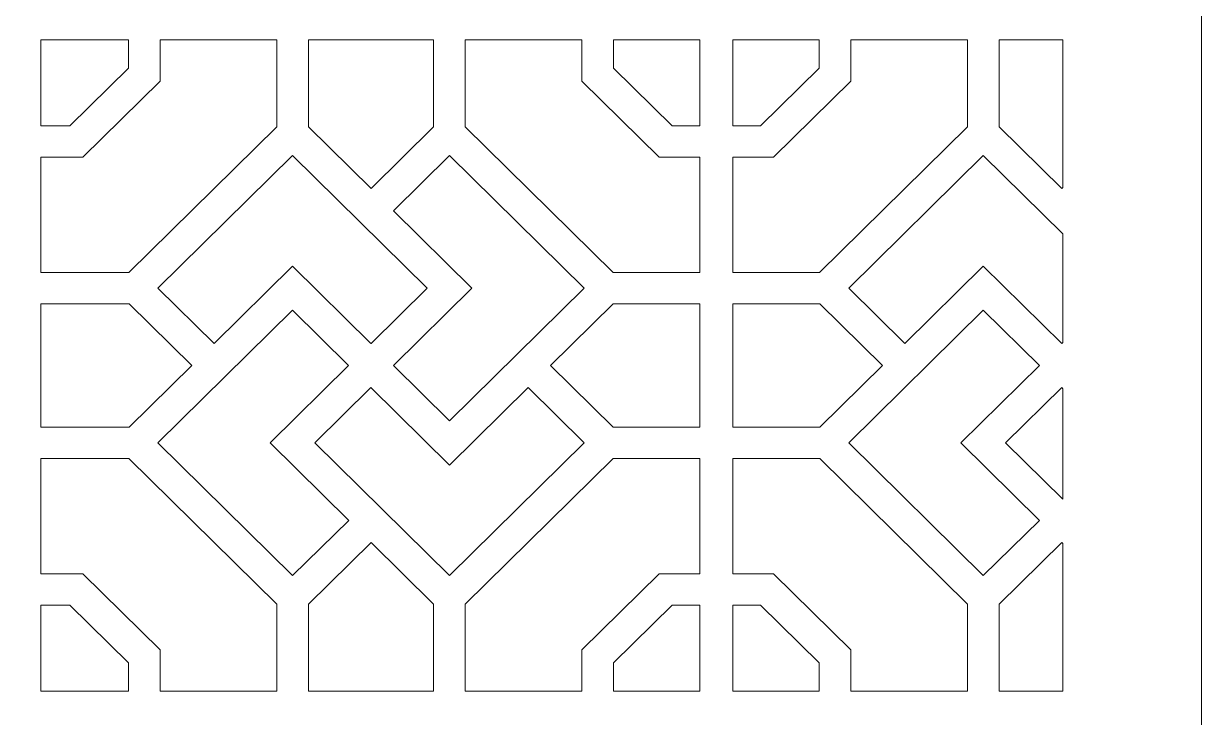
# Model space of a CAD drawing. Header units: centimetres. Extents: x 1.9 to 13.6, y -8.7 to 8.9.
# Drawn here: x 4.703 to 7.526, y 3.693 to 5.357 of the extents above; entities that cross this region are included whole.
import ezdxf

# ---------------------------------------------------------------- set-up
doc = ezdxf.new("R2010")
doc.units = ezdxf.units.CM
doc.header["$MEASUREMENT"] = 0
doc.layers.add('layer 1', color=7, linetype='Continuous')

msp = doc.modelspace()

# ---------------------------------------------------------------- linework, layer by layer
at = {"layer": 'layer 1', "color": 7, "lineweight": 9}
for points, knots in [([(1.88079, 8.91238), (1.88079, 8.91238), (7.52596, 8.91238), (7.52596, 8.91238), (7.52596, 8.91238), (7.52596, 8.91238), (7.52596, -8.68727), (7.52596, -8.68727), (7.52596, -8.68727), (7.52596, -8.68727), (1.88079, -8.68727), (1.88079, -8.68727), (1.88079, -8.68727), (1.88079, -8.68727), (1.88079, 8.91238), (1.88079, 8.91238)], [0, 0, 0, 0, 0.2, 0.2, 0.2, 0.2, 0.4, 0.4, 0.4, 0.4, 0.6, 0.6, 0.6, 0.6, 1, 1, 1, 1]), ([(4.84557, 5.03644), (4.84557, 5.03644), (4.74484, 5.03644), (4.74484, 5.03644), (4.74484, 5.03644), (4.74484, 5.03644), (4.74484, 4.7595), (4.74484, 4.7595), (4.74484, 4.7595), (4.74484, 4.7595), (4.95583, 4.7595), (4.95583, 4.7595), (4.95583, 4.7595), (4.95583, 4.7595), (5.31015, 5.10915), (5.31015, 5.10915), (5.31015, 5.10915), (5.31015, 5.10915), (5.31015, 5.31745), (5.31015, 5.31745), (5.31015, 5.31745), (5.31015, 5.31745), (5.03055, 5.31745), (5.03055, 5.31745), (5.03055, 5.31745), (5.03055, 5.31745), (5.03055, 5.21898), (5.03055, 5.21898), (5.03055, 5.21898), (5.03055, 5.21898), (4.84557, 5.03644), (4.84557, 5.03644)], [0, 0, 0, 0, 0.1111111, 0.1111111, 0.1111111, 0.1111111, 0.2222222, 0.2222222, 0.2222222, 0.2222222, 0.3333333, 0.3333333, 0.3333333, 0.3333333, 0.4444444, 0.4444444, 0.4444444, 0.4444444, 0.5555556, 0.5555556, 0.5555556, 0.5555556, 0.6666667, 0.6666667, 0.6666667, 0.6666667, 0.7777778, 0.7777778, 0.7777778, 0.7777778, 1, 1, 1, 1]), ([(4.74484, 5.11127), (4.74484, 5.11127), (4.81416, 5.11127), (4.81416, 5.11127), (4.81416, 5.11127), (4.81416, 5.11127), (4.95472, 5.24998), (4.95472, 5.24998), (4.95472, 5.24998), (4.95472, 5.24998), (4.95472, 5.31745), (4.95472, 5.31745), (4.95472, 5.31745), (4.95472, 5.31745), (4.74484, 5.31745), (4.74484, 5.31745), (4.74484, 5.31745), (4.74484, 5.31745), (4.74484, 5.11127), (4.74484, 5.11127)], [0, 0, 0, 0, 0.1666667, 0.1666667, 0.1666667, 0.1666667, 0.3333333, 0.3333333, 0.3333333, 0.3333333, 0.5, 0.5, 0.5, 0.5, 0.6666667, 0.6666667, 0.6666667, 0.6666667, 1, 1, 1, 1]), ([(5.38599, 5.31745), (5.38599, 5.31745), (5.38599, 5.10906), (5.38599, 5.10906), (5.38599, 5.10906), (5.38599, 5.10906), (5.53617, 4.96086), (5.53617, 4.96086), (5.53617, 4.96086), (5.53617, 4.96086), (5.68611, 5.10883), (5.68611, 5.10883), (5.68611, 5.10883), (5.68611, 5.10883), (5.68611, 5.31745), (5.68611, 5.31745), (5.68611, 5.31745), (5.68611, 5.31745), (5.38599, 5.31745), (5.38599, 5.31745)], [0, 0, 0, 0, 0.1666667, 0.1666667, 0.1666667, 0.1666667, 0.3333333, 0.3333333, 0.3333333, 0.3333333, 0.5, 0.5, 0.5, 0.5, 0.6666667, 0.6666667, 0.6666667, 0.6666667, 1, 1, 1, 1]), ([(6.32426, 4.7595), (6.32426, 4.7595), (6.32426, 5.03644), (6.32426, 5.03644), (6.32426, 5.03644), (6.32426, 5.03644), (6.22653, 5.03644), (6.22653, 5.03644), (6.22653, 5.03644), (6.22653, 5.03644), (6.04155, 5.21898), (6.04155, 5.21898), (6.04155, 5.21898), (6.04155, 5.21898), (6.04155, 5.31745), (6.04155, 5.31745), (6.04155, 5.31745), (6.04155, 5.31745), (5.76195, 5.31745), (5.76195, 5.31745), (5.76195, 5.31745), (5.76195, 5.31745), (5.76195, 5.10891), (5.76195, 5.10891), (5.76195, 5.10891), (5.76195, 5.10891), (6.11603, 4.7595), (6.11603, 4.7595), (6.11603, 4.7595), (6.11603, 4.7595), (6.32426, 4.7595), (6.32426, 4.7595)], [0, 0, 0, 0, 0.1111111, 0.1111111, 0.1111111, 0.1111111, 0.2222222, 0.2222222, 0.2222222, 0.2222222, 0.3333333, 0.3333333, 0.3333333, 0.3333333, 0.4444444, 0.4444444, 0.4444444, 0.4444444, 0.5555556, 0.5555556, 0.5555556, 0.5555556, 0.6666667, 0.6666667, 0.6666667, 0.6666667, 0.7777778, 0.7777778, 0.7777778, 0.7777778, 1, 1, 1, 1]), ([(6.32426, 5.11127), (6.32426, 5.11127), (6.32426, 5.31745), (6.32426, 5.31745), (6.32426, 5.31745), (6.32426, 5.31745), (6.11739, 5.31745), (6.11739, 5.31745), (6.11739, 5.31745), (6.11739, 5.31745), (6.11739, 5.24998), (6.11739, 5.24998), (6.11739, 5.24998), (6.11739, 5.24998), (6.25794, 5.11127), (6.25794, 5.11127), (6.25794, 5.11127), (6.25794, 5.11127), (6.32426, 5.11127), (6.32426, 5.11127)], [0, 0, 0, 0, 0.1666667, 0.1666667, 0.1666667, 0.1666667, 0.3333333, 0.3333333, 0.3333333, 0.3333333, 0.5, 0.5, 0.5, 0.5, 0.6666667, 0.6666667, 0.6666667, 0.6666667, 1, 1, 1, 1]), ([(6.4031, 5.31745), (6.4031, 5.31745), (6.4031, 5.11127), (6.4031, 5.11127), (6.4031, 5.11127), (6.4031, 5.11127), (6.46942, 5.11127), (6.46942, 5.11127), (6.46942, 5.11127), (6.46942, 5.11127), (6.60998, 5.24998), (6.60998, 5.24998), (6.60998, 5.24998), (6.60998, 5.24998), (6.60998, 5.31745), (6.60998, 5.31745), (6.60998, 5.31745), (6.60998, 5.31745), (6.4031, 5.31745), (6.4031, 5.31745)], [0, 0, 0, 0, 0.1666667, 0.1666667, 0.1666667, 0.1666667, 0.3333333, 0.3333333, 0.3333333, 0.3333333, 0.5, 0.5, 0.5, 0.5, 0.6666667, 0.6666667, 0.6666667, 0.6666667, 1, 1, 1, 1]), ([(6.4031, 5.03644), (6.4031, 5.03644), (6.4031, 4.7595), (6.4031, 4.7595), (6.4031, 4.7595), (6.4031, 4.7595), (6.6111, 4.7595), (6.6111, 4.7595), (6.6111, 4.7595), (6.6111, 4.7595), (6.96542, 5.10915), (6.96542, 5.10915), (6.96542, 5.10915), (6.96542, 5.10915), (6.96542, 5.31745), (6.96542, 5.31745), (6.96542, 5.31745), (6.96542, 5.31745), (6.68582, 5.31745), (6.68582, 5.31745), (6.68582, 5.31745), (6.68582, 5.31745), (6.68582, 5.21898), (6.68582, 5.21898), (6.68582, 5.21898), (6.68582, 5.21898), (6.50084, 5.03644), (6.50084, 5.03644), (6.50084, 5.03644), (6.50084, 5.03644), (6.4031, 5.03644), (6.4031, 5.03644)], [0, 0, 0, 0, 0.1111111, 0.1111111, 0.1111111, 0.1111111, 0.2222222, 0.2222222, 0.2222222, 0.2222222, 0.3333333, 0.3333333, 0.3333333, 0.3333333, 0.4444444, 0.4444444, 0.4444444, 0.4444444, 0.5555556, 0.5555556, 0.5555556, 0.5555556, 0.6666667, 0.6666667, 0.6666667, 0.6666667, 0.7777778, 0.7777778, 0.7777778, 0.7777778, 1, 1, 1, 1]), ([(7.19389, 5.31745), (7.19389, 5.31745), (7.04126, 5.31745), (7.04126, 5.31745), (7.04126, 5.31745), (7.04126, 5.31745), (7.04125, 5.10906), (7.04125, 5.10906), (7.04125, 5.10906), (7.04125, 5.10906), (7.19144, 4.96086), (7.19144, 4.96086), (7.19144, 4.96086), (7.19144, 4.96086), (7.19389, 4.96328), (7.19389, 4.96328), (7.19389, 4.96328), (7.19389, 4.96328), (7.19389, 5.31745), (7.19389, 5.31745)], [0, 0, 0, 0, 0.1666667, 0.1666667, 0.1666667, 0.1666667, 0.3333333, 0.3333333, 0.3333333, 0.3333333, 0.5, 0.5, 0.5, 0.5, 0.6666667, 0.6666667, 0.6666667, 0.6666667, 1, 1, 1, 1]), ([(5.53595, 4.58976), (5.53595, 4.58976), (5.53602, 4.58983), (5.53602, 4.58983), (5.53602, 4.58983), (5.53602, 4.58983), (5.53621, 4.58964), (5.53621, 4.58964), (5.53621, 4.58964), (5.53621, 4.58964), (5.67066, 4.72231), (5.67066, 4.72231), (5.67066, 4.72231), (5.67066, 4.72231), (5.34803, 5.04069), (5.34803, 5.04069), (5.34803, 5.04069), (5.34803, 5.04069), (5.0254, 4.72231), (5.0254, 4.72231), (5.0254, 4.72231), (5.0254, 4.72231), (5.15991, 4.58957), (5.15991, 4.58957), (5.15991, 4.58957), (5.15991, 4.58957), (5.34802, 4.77521), (5.34802, 4.77521), (5.34802, 4.77521), (5.34802, 4.77521), (5.53595, 4.58976), (5.53595, 4.58976)], [0, 0, 0, 0, 0.1111111, 0.1111111, 0.1111111, 0.1111111, 0.2222222, 0.2222222, 0.2222222, 0.2222222, 0.3333333, 0.3333333, 0.3333333, 0.3333333, 0.4444444, 0.4444444, 0.4444444, 0.4444444, 0.5555556, 0.5555556, 0.5555556, 0.5555556, 0.6666667, 0.6666667, 0.6666667, 0.6666667, 0.7777778, 0.7777778, 0.7777778, 0.7777778, 1, 1, 1, 1]), ([(5.58987, 4.53675), (5.58987, 4.53675), (5.58993, 4.5367), (5.58993, 4.5367), (5.58993, 4.5367), (5.58993, 4.5367), (5.58962, 4.53638), (5.58962, 4.53638), (5.58962, 4.53638), (5.58962, 4.53638), (5.72408, 4.4037), (5.72408, 4.4037), (5.72408, 4.4037), (5.72408, 4.4037), (6.04671, 4.72208), (6.04671, 4.72208), (6.04671, 4.72208), (6.04671, 4.72208), (5.72408, 5.04045), (5.72408, 5.04045), (5.72408, 5.04045), (5.72408, 5.04045), (5.5898, 4.90794), (5.5898, 4.90794), (5.5898, 4.90794), (5.5898, 4.90794), (5.7779, 4.72231), (5.7779, 4.72231), (5.7779, 4.72231), (5.7779, 4.72231), (5.58987, 4.53675), (5.58987, 4.53675)], [0, 0, 0, 0, 0.1111111, 0.1111111, 0.1111111, 0.1111111, 0.2222222, 0.2222222, 0.2222222, 0.2222222, 0.3333333, 0.3333333, 0.3333333, 0.3333333, 0.4444444, 0.4444444, 0.4444444, 0.4444444, 0.5555556, 0.5555556, 0.5555556, 0.5555556, 0.6666667, 0.6666667, 0.6666667, 0.6666667, 0.7777778, 0.7777778, 0.7777778, 0.7777778, 1, 1, 1, 1]), ([(7.19389, 4.8526), (7.19389, 4.8526), (7.0033, 5.04069), (7.0033, 5.04069), (7.0033, 5.04069), (7.0033, 5.04069), (6.68067, 4.72231), (6.68067, 4.72231), (6.68067, 4.72231), (6.68067, 4.72231), (6.81518, 4.58957), (6.81518, 4.58957), (6.81518, 4.58957), (6.81518, 4.58957), (7.00329, 4.77521), (7.00329, 4.77521), (7.00329, 4.77521), (7.00329, 4.77521), (7.19121, 4.58976), (7.19121, 4.58976), (7.19121, 4.58976), (7.19121, 4.58976), (7.19129, 4.58983), (7.19129, 4.58983), (7.19129, 4.58983), (7.19129, 4.58983), (7.19148, 4.58964), (7.19148, 4.58964), (7.19148, 4.58964), (7.19148, 4.58964), (7.19389, 4.59202), (7.19389, 4.59202), (7.19389, 4.59202), (7.19389, 4.59202), (7.19389, 4.8526), (7.19389, 4.8526)], [0, 0, 0, 0, 0.1, 0.1, 0.1, 0.1, 0.2, 0.2, 0.2, 0.2, 0.3, 0.3, 0.3, 0.3, 0.4, 0.4, 0.4, 0.4, 0.5, 0.5, 0.5, 0.5, 0.6, 0.6, 0.6, 0.6, 0.7, 0.7, 0.7, 0.7, 0.8, 0.8, 0.8, 0.8, 1, 1, 1, 1]), ([(5.10629, 4.53665), (5.10629, 4.53665), (4.95631, 4.68466), (4.95631, 4.68466), (4.95631, 4.68466), (4.95631, 4.68466), (4.74484, 4.68466), (4.74484, 4.68466), (4.74484, 4.68466), (4.74484, 4.68466), (4.74484, 4.38848), (4.74484, 4.38848), (4.74484, 4.38848), (4.74484, 4.38848), (4.95614, 4.38848), (4.95614, 4.38848), (4.95614, 4.38848), (4.95614, 4.38848), (5.10629, 4.53665), (5.10629, 4.53665)], [0, 0, 0, 0, 0.1666667, 0.1666667, 0.1666667, 0.1666667, 0.3333333, 0.3333333, 0.3333333, 0.3333333, 0.5, 0.5, 0.5, 0.5, 0.6666667, 0.6666667, 0.6666667, 0.6666667, 1, 1, 1, 1]), ([(5.48219, 4.53665), (5.48219, 4.53665), (5.48236, 4.53682), (5.48236, 4.53682), (5.48236, 4.53682), (5.48236, 4.53682), (5.34803, 4.66937), (5.34803, 4.66937), (5.34803, 4.66937), (5.34803, 4.66937), (5.0254, 4.35099), (5.0254, 4.35099), (5.0254, 4.35099), (5.0254, 4.35099), (5.34803, 4.03261), (5.34803, 4.03261), (5.34803, 4.03261), (5.34803, 4.03261), (5.48246, 4.16528), (5.48246, 4.16528), (5.48246, 4.16528), (5.48246, 4.16528), (5.2942, 4.35106), (5.2942, 4.35106), (5.2942, 4.35106), (5.2942, 4.35106), (5.48223, 4.53662), (5.48223, 4.53662), (5.48223, 4.53662), (5.48223, 4.53662), (5.48219, 4.53665), (5.48219, 4.53665)], [0, 0, 0, 0, 0.1111111, 0.1111111, 0.1111111, 0.1111111, 0.2222222, 0.2222222, 0.2222222, 0.2222222, 0.3333333, 0.3333333, 0.3333333, 0.3333333, 0.4444444, 0.4444444, 0.4444444, 0.4444444, 0.5555556, 0.5555556, 0.5555556, 0.5555556, 0.6666667, 0.6666667, 0.6666667, 0.6666667, 0.7777778, 0.7777778, 0.7777778, 0.7777778, 1, 1, 1, 1]), ([(6.32426, 4.38848), (6.32426, 4.38848), (6.32426, 4.68466), (6.32426, 4.68466), (6.32426, 4.68466), (6.32426, 4.68466), (6.11603, 4.68466), (6.11603, 4.68466), (6.11603, 4.68466), (6.11603, 4.68466), (5.96597, 4.53657), (5.96597, 4.53657), (5.96597, 4.53657), (5.96597, 4.53657), (6.11603, 4.38848), (6.11603, 4.38848), (6.11603, 4.38848), (6.11603, 4.38848), (6.32426, 4.38848), (6.32426, 4.38848)], [0, 0, 0, 0, 0.1666667, 0.1666667, 0.1666667, 0.1666667, 0.3333333, 0.3333333, 0.3333333, 0.3333333, 0.5, 0.5, 0.5, 0.5, 0.6666667, 0.6666667, 0.6666667, 0.6666667, 1, 1, 1, 1]), ([(6.4031, 4.68466), (6.4031, 4.68466), (6.4031, 4.38848), (6.4031, 4.38848), (6.4031, 4.38848), (6.4031, 4.38848), (6.61141, 4.38848), (6.61141, 4.38848), (6.61141, 4.38848), (6.61141, 4.38848), (6.76156, 4.53665), (6.76156, 4.53665), (6.76156, 4.53665), (6.76156, 4.53665), (6.61158, 4.68466), (6.61158, 4.68466), (6.61158, 4.68466), (6.61158, 4.68466), (6.4031, 4.68466), (6.4031, 4.68466)], [0, 0, 0, 0, 0.1666667, 0.1666667, 0.1666667, 0.1666667, 0.3333333, 0.3333333, 0.3333333, 0.3333333, 0.5, 0.5, 0.5, 0.5, 0.6666667, 0.6666667, 0.6666667, 0.6666667, 1, 1, 1, 1]), ([(7.13746, 4.53665), (7.13746, 4.53665), (7.13762, 4.53682), (7.13762, 4.53682), (7.13762, 4.53682), (7.13762, 4.53682), (7.0033, 4.66937), (7.0033, 4.66937), (7.0033, 4.66937), (7.0033, 4.66937), (6.68067, 4.35099), (6.68067, 4.35099), (6.68067, 4.35099), (6.68067, 4.35099), (7.00329, 4.03261), (7.00329, 4.03261), (7.00329, 4.03261), (7.00329, 4.03261), (7.13773, 4.16528), (7.13773, 4.16528), (7.13773, 4.16528), (7.13773, 4.16528), (6.94947, 4.35106), (6.94947, 4.35106), (6.94947, 4.35106), (6.94947, 4.35106), (7.1375, 4.53662), (7.1375, 4.53662), (7.1375, 4.53662), (7.1375, 4.53662), (7.13746, 4.53665), (7.13746, 4.53665)], [0, 0, 0, 0, 0.1111111, 0.1111111, 0.1111111, 0.1111111, 0.2222222, 0.2222222, 0.2222222, 0.2222222, 0.3333333, 0.3333333, 0.3333333, 0.3333333, 0.4444444, 0.4444444, 0.4444444, 0.4444444, 0.5555556, 0.5555556, 0.5555556, 0.5555556, 0.6666667, 0.6666667, 0.6666667, 0.6666667, 0.7777778, 0.7777778, 0.7777778, 0.7777778, 1, 1, 1, 1]), ([(5.53581, 4.48365), (5.53581, 4.48365), (5.40145, 4.35106), (5.40145, 4.35106), (5.40145, 4.35106), (5.40145, 4.35106), (5.72408, 4.03268), (5.72408, 4.03268), (5.72408, 4.03268), (5.72408, 4.03268), (6.04671, 4.35106), (6.04671, 4.35106), (6.04671, 4.35106), (6.04671, 4.35106), (5.91234, 4.48365), (5.91234, 4.48365), (5.91234, 4.48365), (5.91234, 4.48365), (5.72408, 4.29787), (5.72408, 4.29787), (5.72408, 4.29787), (5.72408, 4.29787), (5.53581, 4.48365), (5.53581, 4.48365)], [0, 0, 0, 0, 0.1428571, 0.1428571, 0.1428571, 0.1428571, 0.2857143, 0.2857143, 0.2857143, 0.2857143, 0.4285714, 0.4285714, 0.4285714, 0.4285714, 0.5714286, 0.5714286, 0.5714286, 0.5714286, 0.7142857, 0.7142857, 0.7142857, 0.7142857, 1, 1, 1, 1]), ([(7.19389, 4.48087), (7.19389, 4.48087), (7.19108, 4.48365), (7.19108, 4.48365), (7.19108, 4.48365), (7.19108, 4.48365), (7.05672, 4.35106), (7.05672, 4.35106), (7.05672, 4.35106), (7.05672, 4.35106), (7.19389, 4.2157), (7.19389, 4.2157), (7.19389, 4.2157), (7.19389, 4.2157), (7.19389, 4.48087), (7.19389, 4.48087)], [0, 0, 0, 0, 0.2, 0.2, 0.2, 0.2, 0.4, 0.4, 0.4, 0.4, 0.6, 0.6, 0.6, 0.6, 1, 1, 1, 1]), ([(4.84557, 4.03687), (4.84557, 4.03687), (5.03055, 3.85433), (5.03055, 3.85433), (5.03055, 3.85433), (5.03055, 3.85433), (5.03055, 3.75586), (5.03055, 3.75586), (5.03055, 3.75586), (5.03055, 3.75586), (5.31015, 3.75586), (5.31015, 3.75586), (5.31015, 3.75586), (5.31015, 3.75586), (5.31015, 3.96416), (5.31015, 3.96416), (5.31015, 3.96416), (5.31015, 3.96416), (4.956, 4.31365), (4.956, 4.31365), (4.956, 4.31365), (4.956, 4.31365), (4.74484, 4.31365), (4.74484, 4.31365), (4.74484, 4.31365), (4.74484, 4.31365), (4.74484, 4.03687), (4.74484, 4.03687), (4.74484, 4.03687), (4.74484, 4.03687), (4.84557, 4.03687), (4.84557, 4.03687)], [0, 0, 0, 0, 0.1111111, 0.1111111, 0.1111111, 0.1111111, 0.2222222, 0.2222222, 0.2222222, 0.2222222, 0.3333333, 0.3333333, 0.3333333, 0.3333333, 0.4444444, 0.4444444, 0.4444444, 0.4444444, 0.5555556, 0.5555556, 0.5555556, 0.5555556, 0.6666667, 0.6666667, 0.6666667, 0.6666667, 0.7777778, 0.7777778, 0.7777778, 0.7777778, 1, 1, 1, 1]), ([(6.32426, 4.03687), (6.32426, 4.03687), (6.32426, 4.31365), (6.32426, 4.31365), (6.32426, 4.31365), (6.32426, 4.31365), (6.11603, 4.31365), (6.11603, 4.31365), (6.11603, 4.31365), (6.11603, 4.31365), (5.76195, 3.96423), (5.76195, 3.96423), (5.76195, 3.96423), (5.76195, 3.96423), (5.76195, 3.75586), (5.76195, 3.75586), (5.76195, 3.75586), (5.76195, 3.75586), (6.04155, 3.75586), (6.04155, 3.75586), (6.04155, 3.75586), (6.04155, 3.75586), (6.04155, 3.85433), (6.04155, 3.85433), (6.04155, 3.85433), (6.04155, 3.85433), (6.22653, 4.03687), (6.22653, 4.03687), (6.22653, 4.03687), (6.22653, 4.03687), (6.32426, 4.03687), (6.32426, 4.03687)], [0, 0, 0, 0, 0.1111111, 0.1111111, 0.1111111, 0.1111111, 0.2222222, 0.2222222, 0.2222222, 0.2222222, 0.3333333, 0.3333333, 0.3333333, 0.3333333, 0.4444444, 0.4444444, 0.4444444, 0.4444444, 0.5555556, 0.5555556, 0.5555556, 0.5555556, 0.6666667, 0.6666667, 0.6666667, 0.6666667, 0.7777778, 0.7777778, 0.7777778, 0.7777778, 1, 1, 1, 1]), ([(6.4031, 4.31365), (6.4031, 4.31365), (6.4031, 4.03687), (6.4031, 4.03687), (6.4031, 4.03687), (6.4031, 4.03687), (6.50084, 4.03687), (6.50084, 4.03687), (6.50084, 4.03687), (6.50084, 4.03687), (6.68582, 3.85433), (6.68582, 3.85433), (6.68582, 3.85433), (6.68582, 3.85433), (6.68582, 3.75586), (6.68582, 3.75586), (6.68582, 3.75586), (6.68582, 3.75586), (6.96542, 3.75586), (6.96542, 3.75586), (6.96542, 3.75586), (6.96542, 3.75586), (6.96542, 3.96416), (6.96542, 3.96416), (6.96542, 3.96416), (6.96542, 3.96416), (6.61127, 4.31365), (6.61127, 4.31365), (6.61127, 4.31365), (6.61127, 4.31365), (6.4031, 4.31365), (6.4031, 4.31365)], [0, 0, 0, 0, 0.1111111, 0.1111111, 0.1111111, 0.1111111, 0.2222222, 0.2222222, 0.2222222, 0.2222222, 0.3333333, 0.3333333, 0.3333333, 0.3333333, 0.4444444, 0.4444444, 0.4444444, 0.4444444, 0.5555556, 0.5555556, 0.5555556, 0.5555556, 0.6666667, 0.6666667, 0.6666667, 0.6666667, 0.7777778, 0.7777778, 0.7777778, 0.7777778, 1, 1, 1, 1]), ([(5.68611, 3.75586), (5.68611, 3.75586), (5.68611, 3.96432), (5.68611, 3.96432), (5.68611, 3.96432), (5.68611, 3.96432), (5.53609, 4.11236), (5.53609, 4.11236), (5.53609, 4.11236), (5.53609, 4.11236), (5.38599, 3.96424), (5.38599, 3.96424), (5.38599, 3.96424), (5.38599, 3.96424), (5.38599, 3.75586), (5.38599, 3.75586), (5.38599, 3.75586), (5.38599, 3.75586), (5.68611, 3.75586), (5.68611, 3.75586)], [0, 0, 0, 0, 0.1666667, 0.1666667, 0.1666667, 0.1666667, 0.3333333, 0.3333333, 0.3333333, 0.3333333, 0.5, 0.5, 0.5, 0.5, 0.6666667, 0.6666667, 0.6666667, 0.6666667, 1, 1, 1, 1]), ([(7.19389, 4.10986), (7.19389, 4.10986), (7.19135, 4.11236), (7.19135, 4.11236), (7.19135, 4.11236), (7.19135, 4.11236), (7.04126, 3.96424), (7.04126, 3.96424), (7.04126, 3.96424), (7.04126, 3.96424), (7.04125, 3.75586), (7.04125, 3.75586), (7.04125, 3.75586), (7.04125, 3.75586), (7.19389, 3.75586), (7.19389, 3.75586), (7.19389, 3.75586), (7.19389, 3.75586), (7.19389, 4.10986), (7.19389, 4.10986)], [0, 0, 0, 0, 0.1666667, 0.1666667, 0.1666667, 0.1666667, 0.3333333, 0.3333333, 0.3333333, 0.3333333, 0.5, 0.5, 0.5, 0.5, 0.6666667, 0.6666667, 0.6666667, 0.6666667, 1, 1, 1, 1]), ([(4.74484, 3.96203), (4.74484, 3.96203), (4.74484, 3.75586), (4.74484, 3.75586), (4.74484, 3.75586), (4.74484, 3.75586), (4.95472, 3.75586), (4.95472, 3.75586), (4.95472, 3.75586), (4.95472, 3.75586), (4.95472, 3.82333), (4.95472, 3.82333), (4.95472, 3.82333), (4.95472, 3.82333), (4.81416, 3.96203), (4.81416, 3.96203), (4.81416, 3.96203), (4.81416, 3.96203), (4.74484, 3.96203), (4.74484, 3.96203)], [0, 0, 0, 0, 0.1666667, 0.1666667, 0.1666667, 0.1666667, 0.3333333, 0.3333333, 0.3333333, 0.3333333, 0.5, 0.5, 0.5, 0.5, 0.6666667, 0.6666667, 0.6666667, 0.6666667, 1, 1, 1, 1]), ([(6.32426, 3.75586), (6.32426, 3.75586), (6.32426, 3.96203), (6.32426, 3.96203), (6.32426, 3.96203), (6.32426, 3.96203), (6.25794, 3.96203), (6.25794, 3.96203), (6.25794, 3.96203), (6.25794, 3.96203), (6.11739, 3.82333), (6.11739, 3.82333), (6.11739, 3.82333), (6.11739, 3.82333), (6.11739, 3.75586), (6.11739, 3.75586), (6.11739, 3.75586), (6.11739, 3.75586), (6.32426, 3.75586), (6.32426, 3.75586)], [0, 0, 0, 0, 0.1666667, 0.1666667, 0.1666667, 0.1666667, 0.3333333, 0.3333333, 0.3333333, 0.3333333, 0.5, 0.5, 0.5, 0.5, 0.6666667, 0.6666667, 0.6666667, 0.6666667, 1, 1, 1, 1]), ([(6.4031, 3.96203), (6.4031, 3.96203), (6.4031, 3.75586), (6.4031, 3.75586), (6.4031, 3.75586), (6.4031, 3.75586), (6.60998, 3.75586), (6.60998, 3.75586), (6.60998, 3.75586), (6.60998, 3.75586), (6.60998, 3.82333), (6.60998, 3.82333), (6.60998, 3.82333), (6.60998, 3.82333), (6.46942, 3.96203), (6.46942, 3.96203), (6.46942, 3.96203), (6.46942, 3.96203), (6.4031, 3.96203), (6.4031, 3.96203)], [0, 0, 0, 0, 0.1666667, 0.1666667, 0.1666667, 0.1666667, 0.3333333, 0.3333333, 0.3333333, 0.3333333, 0.5, 0.5, 0.5, 0.5, 0.6666667, 0.6666667, 0.6666667, 0.6666667, 1, 1, 1, 1])]:
    msp.add_open_spline(points, degree=3, knots=knots, dxfattribs=at)

doc.saveas('drawing.dxf')
